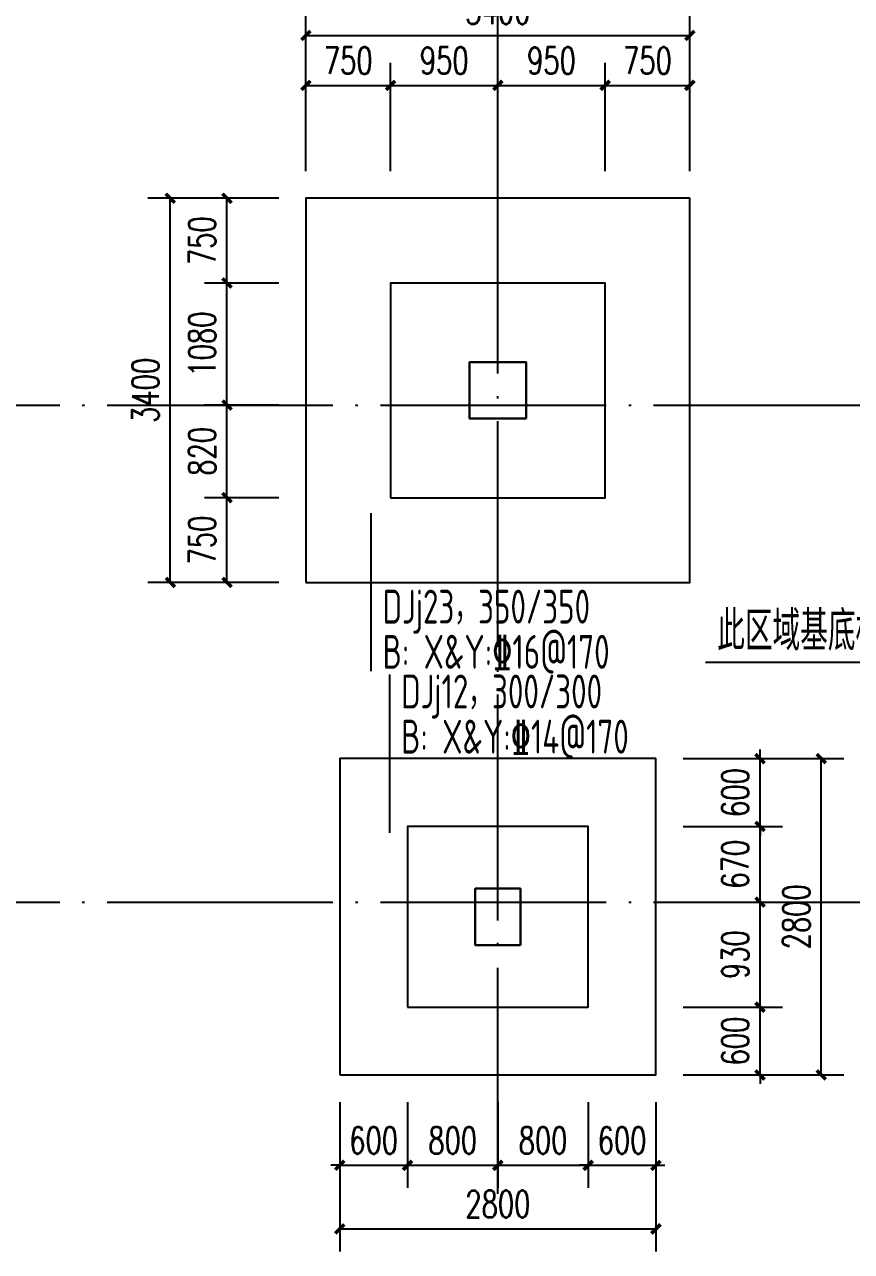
# Model space of a CAD drawing. Extents: x 1051052 to 1482120, y -981644 to -673261.
# Drawn here: x 1118932 to 1126256, y -849379 to -838518 of the extents above; entities that cross this region are included whole.
import ezdxf
from ezdxf.enums import TextEntityAlignment as Align

# ---------------------------------------------------------------- set-up
doc = ezdxf.new("R2010")
doc.units = 0
doc.header["$LTSCALE"] = 1000
doc.header["$MEASUREMENT"] = 0
doc.linetypes.add('DOTE', pattern=[2.42, 2, -0.2, 0.02, -0.2])
for name, color, linetype, lineweight in [('BASE-DJ', 2, 'Continuous', 25), ('BASE-DJ-BH', 7, 'Continuous', 25), ('BASE-JZ', 7, 'Continuous', 25), ('COLU', 2, 'Continuous', 30)]:
    doc.layers.add(name, color=color, linetype=linetype, lineweight=lineweight)
for name, color, linetype in [('DIM_LEAD', 3, 'Continuous'), ('DOTE', 1, 'DOTE'), ('PUB_DIM', 3, 'Continuous'), ('PUB_TEXT', 7, 'Continuous')]:
    doc.layers.add(name, color=color, linetype=linetype)
doc.styles.add('_TCH_DIM_T3', font='SIMPLEX', dxfattribs={"width": 0.705882, "bigfont": 'GBCBIG'})
doc.styles.add('FromPkpm', font='Pkpmeng', dxfattribs={"width": 0.7, "bigfont": 'hztxt'})
doc.dimstyles.new('_TCH_ARCH&&80', dxfattribs={"dimtxt": 238, "dimasz": 80, "dimexe": 200, "dimexo": 240, "dimgap": 101, "dimtad": 1, "dimdec": 0, "dimzin": 0, "dimdsep": 46, "dimtxsty": '_TCH_DIM_T3', "dimblk": 'ARCHTICK', "dimcen": 0.09, "dimclrt": 7, "dimazin": 2, "dimtfac": 1, "dimtdec": 0, "dimtix": 1, "dimtmove": 2, "dimatfit": 3, "dimfxl": 0, "dimtolj": 1, "dimtzin": 0, "dimarcsym": 0})

# ---------------------------------------------------------------- blocks, each defined once
blk = doc.blocks.new('_ArchTick')
at = {"color": 0, "linetype": 'ByBlock', "const_width": 0.4}
blk.add_lwpolyline([(-0.5, -0.5), (0.5, 0.5)], dxfattribs=at)
blk = doc.blocks.new('*D1092')
at = {"layer": 'Defpoints', "color": 0, "transparency": 16777216}
for p in [(1124524, -845016), (1125988, -845016), (1124524, -847816)]:
    blk.add_point(p, dxfattribs=at)
at = {"layer": 'PUB_DIM', "color": 0, "lineweight": -2, "transparency": 16777216}
for p, q in [((1124764, -845016), (1126188, -845016)), ((1125988, -847816), (1125988, -845016)), ((1124764, -847816), (1126188, -847816))]:
    blk.add_line(p, q, dxfattribs=at)
at = {"layer": 'PUB_DIM', "color": 0, "lineweight": -2, "transparency": 16777216, "xscale": 80, "yscale": 80, "zscale": 80}
for p, rotation in [((1125988, -845016), 90), ((1125988, -847816), 270)]:
    blk.add_blockref('_ArchTick', p, dxfattribs=dict(at, rotation=rotation))
at = {"layer": 'PUB_DIM', "color": 7, "transparency": 16777216, "insert": (1125768, -846416), "char_height": 238, "attachment_point": 5, "rotation": 90, "style": '_TCH_DIM_T3'}
blk.add_mtext('\\A1;2800', dxfattribs=at)
blk = doc.blocks.new('*D1093')
at = {"layer": 'Defpoints', "color": 0, "transparency": 16777216}
for p in [(1124524, -847216), (1125446, -847216), (1124524, -847816)]:
    blk.add_point(p, dxfattribs=at)
at = {"layer": 'PUB_DIM', "color": 0, "lineweight": -2, "transparency": 16777216}
for p, q in [((1125446, -847216), (1125446, -847136)), ((1124764, -847216), (1125646, -847216)), ((1125446, -847816), (1125446, -847216)), ((1124764, -847816), (1125646, -847816)), ((1125446, -847816), (1125446, -847896))]:
    blk.add_line(p, q, dxfattribs=at)
at = {"layer": 'PUB_DIM', "color": 0, "lineweight": -2, "transparency": 16777216, "xscale": 80, "yscale": 80, "zscale": 80}
for p, rotation in [((1125446, -847216), 270), ((1125446, -847816), 90)]:
    blk.add_blockref('_ArchTick', p, dxfattribs=dict(at, rotation=rotation))
at = {"layer": 'PUB_DIM', "color": 7, "transparency": 16777216, "insert": (1125226, -847516), "char_height": 238, "attachment_point": 5, "rotation": 90, "style": '_TCH_DIM_T3'}
blk.add_mtext('\\A1;600', dxfattribs=at)
blk = doc.blocks.new('*D1094')
at = {"layer": 'Defpoints', "color": 0, "transparency": 16777216}
for p in [(1124524, -846286), (1125446, -846286), (1124524, -847216)]:
    blk.add_point(p, dxfattribs=at)
at = {"layer": 'PUB_DIM', "color": 0, "lineweight": -2, "transparency": 16777216}
for p, q in [((1124764, -846286), (1125646, -846286)), ((1125446, -847216), (1125446, -846286)), ((1124764, -847216), (1125646, -847216))]:
    blk.add_line(p, q, dxfattribs=at)
at = {"layer": 'PUB_DIM', "color": 0, "lineweight": -2, "transparency": 16777216, "xscale": 80, "yscale": 80, "zscale": 80}
for p, rotation in [((1125446, -846286), 90), ((1125446, -847216), 270)]:
    blk.add_blockref('_ArchTick', p, dxfattribs=dict(at, rotation=rotation))
at = {"layer": 'PUB_DIM', "color": 7, "transparency": 16777216, "insert": (1125226, -846751), "char_height": 238, "attachment_point": 5, "rotation": 90, "style": '_TCH_DIM_T3'}
blk.add_mtext('\\A1;930', dxfattribs=at)
blk = doc.blocks.new('*D1095')
at = {"layer": 'Defpoints', "color": 0, "transparency": 16777216}
for p in [(1124524, -845616), (1125446, -845616), (1124524, -846286)]:
    blk.add_point(p, dxfattribs=at)
at = {"layer": 'PUB_DIM', "color": 0, "lineweight": -2, "transparency": 16777216}
for p, q in [((1124764, -845616), (1125646, -845616)), ((1125446, -846286), (1125446, -845616)), ((1124764, -846286), (1125646, -846286))]:
    blk.add_line(p, q, dxfattribs=at)
at = {"layer": 'PUB_DIM', "color": 0, "lineweight": -2, "transparency": 16777216, "xscale": 80, "yscale": 80, "zscale": 80}
for p, rotation in [((1125446, -845616), 90), ((1125446, -846286), 270)]:
    blk.add_blockref('_ArchTick', p, dxfattribs=dict(at, rotation=rotation))
at = {"layer": 'PUB_DIM', "color": 7, "transparency": 16777216, "insert": (1125226, -845951), "char_height": 238, "attachment_point": 5, "rotation": 90, "style": '_TCH_DIM_T3'}
blk.add_mtext('\\A1;670', dxfattribs=at)
blk = doc.blocks.new('*D1096')
at = {"layer": 'Defpoints', "color": 0, "transparency": 16777216}
for p in [(1124524, -845016), (1125446, -845016), (1124524, -845616)]:
    blk.add_point(p, dxfattribs=at)
at = {"layer": 'PUB_DIM', "color": 0, "lineweight": -2, "transparency": 16777216}
for p, q in [((1125446, -845016), (1125446, -844936)), ((1124764, -845016), (1125646, -845016)), ((1125446, -845616), (1125446, -845016)), ((1124764, -845616), (1125646, -845616)), ((1125446, -845616), (1125446, -845696))]:
    blk.add_line(p, q, dxfattribs=at)
at = {"layer": 'PUB_DIM', "color": 0, "lineweight": -2, "transparency": 16777216, "xscale": 80, "yscale": 80, "zscale": 80}
for p, rotation in [((1125446, -845016), 270), ((1125446, -845616), 90)]:
    blk.add_blockref('_ArchTick', p, dxfattribs=dict(at, rotation=rotation))
at = {"layer": 'PUB_DIM', "color": 7, "transparency": 16777216, "insert": (1125226, -845316), "char_height": 238, "attachment_point": 5, "rotation": 90, "style": '_TCH_DIM_T3'}
blk.add_mtext('\\A1;600', dxfattribs=at)
blk = doc.blocks.new('*D1102')
at = {"layer": 'Defpoints', "color": 0, "transparency": 16777216}
for p in [(1122174, -839056), (1121424, -840056), (1122174, -840056)]:
    blk.add_point(p, dxfattribs=at)
at = {"layer": 'PUB_DIM', "color": 0, "lineweight": -2, "transparency": 16777216}
for p, q in [((1121424, -839816), (1121424, -838856)), ((1122174, -839816), (1122174, -838856)), ((1121424, -839056), (1122174, -839056))]:
    blk.add_line(p, q, dxfattribs=at)
at = {"layer": 'PUB_DIM', "color": 0, "lineweight": -2, "transparency": 16777216, "xscale": 80, "yscale": 80, "zscale": 80, "rotation": 180}
blk.add_blockref('_ArchTick', (1121424, -839056), dxfattribs=at)
at = {"layer": 'PUB_DIM', "color": 0, "lineweight": -2, "transparency": 16777216, "xscale": 80, "yscale": 80, "zscale": 80}
blk.add_blockref('_ArchTick', (1122174, -839056), dxfattribs=at)
at = {"layer": 'PUB_DIM', "color": 7, "transparency": 16777216, "insert": (1121799, -838836), "char_height": 238, "attachment_point": 5, "style": '_TCH_DIM_T3'}
blk.add_mtext('\\A1;750', dxfattribs=at)
blk = doc.blocks.new('*D1103')
at = {"layer": 'Defpoints', "color": 0, "transparency": 16777216}
for p in [(1123124, -839056), (1122174, -840056), (1123124, -840056)]:
    blk.add_point(p, dxfattribs=at)
at = {"layer": 'PUB_DIM', "color": 0, "lineweight": -2, "transparency": 16777216}
for p, q in [((1122174, -839816), (1122174, -838856)), ((1123124, -839816), (1123124, -838856)), ((1122174, -839056), (1123124, -839056))]:
    blk.add_line(p, q, dxfattribs=at)
at = {"layer": 'PUB_DIM', "color": 0, "lineweight": -2, "transparency": 16777216, "xscale": 80, "yscale": 80, "zscale": 80, "rotation": 180}
blk.add_blockref('_ArchTick', (1122174, -839056), dxfattribs=at)
at = {"layer": 'PUB_DIM', "color": 0, "lineweight": -2, "transparency": 16777216, "xscale": 80, "yscale": 80, "zscale": 80}
blk.add_blockref('_ArchTick', (1123124, -839056), dxfattribs=at)
at = {"layer": 'PUB_DIM', "color": 7, "transparency": 16777216, "insert": (1122649, -838836), "char_height": 238, "attachment_point": 5, "style": '_TCH_DIM_T3'}
blk.add_mtext('\\A1;950', dxfattribs=at)
blk = doc.blocks.new('*D1104')
at = {"layer": 'Defpoints', "color": 0, "transparency": 16777216}
for p in [(1124074, -839056), (1123124, -840056), (1124074, -840056)]:
    blk.add_point(p, dxfattribs=at)
at = {"layer": 'PUB_DIM', "color": 0, "lineweight": -2, "transparency": 16777216}
for p, q in [((1123124, -839816), (1123124, -838856)), ((1124074, -839816), (1124074, -838856)), ((1123124, -839056), (1124074, -839056))]:
    blk.add_line(p, q, dxfattribs=at)
at = {"layer": 'PUB_DIM', "color": 0, "lineweight": -2, "transparency": 16777216, "xscale": 80, "yscale": 80, "zscale": 80, "rotation": 180}
blk.add_blockref('_ArchTick', (1123124, -839056), dxfattribs=at)
at = {"layer": 'PUB_DIM', "color": 0, "lineweight": -2, "transparency": 16777216, "xscale": 80, "yscale": 80, "zscale": 80}
blk.add_blockref('_ArchTick', (1124074, -839056), dxfattribs=at)
at = {"layer": 'PUB_DIM', "color": 7, "transparency": 16777216, "insert": (1123599, -838836), "char_height": 238, "attachment_point": 5, "style": '_TCH_DIM_T3'}
blk.add_mtext('\\A1;950', dxfattribs=at)
blk = doc.blocks.new('*D1105')
at = {"layer": 'Defpoints', "color": 0, "transparency": 16777216}
for p in [(1124824, -839056), (1124074, -840056), (1124824, -840056)]:
    blk.add_point(p, dxfattribs=at)
at = {"layer": 'PUB_DIM', "color": 0, "lineweight": -2, "transparency": 16777216}
for p, q in [((1124074, -839816), (1124074, -838856)), ((1124824, -839816), (1124824, -838856)), ((1124074, -839056), (1124824, -839056))]:
    blk.add_line(p, q, dxfattribs=at)
at = {"layer": 'PUB_DIM', "color": 0, "lineweight": -2, "transparency": 16777216, "xscale": 80, "yscale": 80, "zscale": 80, "rotation": 180}
blk.add_blockref('_ArchTick', (1124074, -839056), dxfattribs=at)
at = {"layer": 'PUB_DIM', "color": 0, "lineweight": -2, "transparency": 16777216, "xscale": 80, "yscale": 80, "zscale": 80}
blk.add_blockref('_ArchTick', (1124824, -839056), dxfattribs=at)
at = {"layer": 'PUB_DIM', "color": 7, "transparency": 16777216, "insert": (1124449, -838836), "char_height": 238, "attachment_point": 5, "style": '_TCH_DIM_T3'}
blk.add_mtext('\\A1;750', dxfattribs=at)
blk = doc.blocks.new('*D1106')
at = {"layer": 'Defpoints', "color": 0, "transparency": 16777216}
for p in [(1124824, -838614), (1121424, -840056), (1124824, -840056)]:
    blk.add_point(p, dxfattribs=at)
at = {"layer": 'PUB_DIM', "color": 0, "lineweight": -2, "transparency": 16777216}
for p, q in [((1121424, -839816), (1121424, -838414)), ((1124824, -839816), (1124824, -838414)), ((1121424, -838614), (1124824, -838614))]:
    blk.add_line(p, q, dxfattribs=at)
at = {"layer": 'PUB_DIM', "color": 0, "lineweight": -2, "transparency": 16777216, "xscale": 80, "yscale": 80, "zscale": 80, "rotation": 180}
blk.add_blockref('_ArchTick', (1121424, -838614), dxfattribs=at)
at = {"layer": 'PUB_DIM', "color": 0, "lineweight": -2, "transparency": 16777216, "xscale": 80, "yscale": 80, "zscale": 80}
blk.add_blockref('_ArchTick', (1124824, -838614), dxfattribs=at)
at = {"layer": 'PUB_DIM', "color": 7, "transparency": 16777216, "insert": (1123124, -838394), "char_height": 238, "attachment_point": 5, "style": '_TCH_DIM_T3'}
blk.add_mtext('\\A1;3400', dxfattribs=at)
blk = doc.blocks.new('*D1112')
at = {"layer": 'Defpoints', "color": 0, "transparency": 16777216}
for p in [(1121724, -847816), (1124524, -847816), (1124524, -849179)]:
    blk.add_point(p, dxfattribs=at)
at = {"layer": 'PUB_DIM', "color": 0, "lineweight": -2, "transparency": 16777216}
for p, q in [((1121724, -848056), (1121724, -849379)), ((1124524, -848056), (1124524, -849379)), ((1121724, -849179), (1124524, -849179))]:
    blk.add_line(p, q, dxfattribs=at)
at = {"layer": 'PUB_DIM', "color": 0, "lineweight": -2, "transparency": 16777216, "xscale": 80, "yscale": 80, "zscale": 80, "rotation": 180}
blk.add_blockref('_ArchTick', (1121724, -849179), dxfattribs=at)
at = {"layer": 'PUB_DIM', "color": 0, "lineweight": -2, "transparency": 16777216, "xscale": 80, "yscale": 80, "zscale": 80}
blk.add_blockref('_ArchTick', (1124524, -849179), dxfattribs=at)
at = {"layer": 'PUB_DIM', "color": 7, "transparency": 16777216, "insert": (1123124, -848959), "char_height": 238, "attachment_point": 5, "style": '_TCH_DIM_T3'}
blk.add_mtext('\\A1;2800', dxfattribs=at)
blk = doc.blocks.new('*D1113')
at = {"layer": 'Defpoints', "color": 0, "transparency": 16777216}
for p in [(1121724, -847816), (1122324, -847816), (1122324, -848616)]:
    blk.add_point(p, dxfattribs=at)
at = {"layer": 'PUB_DIM', "color": 0, "lineweight": -2, "transparency": 16777216}
for p, q in [((1121724, -848056), (1121724, -848816)), ((1122324, -848056), (1122324, -848816)), ((1121724, -848616), (1121644, -848616)), ((1121724, -848616), (1122324, -848616)), ((1122324, -848616), (1122404, -848616))]:
    blk.add_line(p, q, dxfattribs=at)
at = {"layer": 'PUB_DIM', "color": 0, "lineweight": -2, "transparency": 16777216, "xscale": 80, "yscale": 80, "zscale": 80}
blk.add_blockref('_ArchTick', (1121724, -848616), dxfattribs=at)
at = {"layer": 'PUB_DIM', "color": 0, "lineweight": -2, "transparency": 16777216, "xscale": 80, "yscale": 80, "zscale": 80, "rotation": 180}
blk.add_blockref('_ArchTick', (1122324, -848616), dxfattribs=at)
at = {"layer": 'PUB_DIM', "color": 7, "transparency": 16777216, "insert": (1122024, -848396), "char_height": 238, "attachment_point": 5, "style": '_TCH_DIM_T3'}
blk.add_mtext('\\A1;600', dxfattribs=at)
blk = doc.blocks.new('*D1114')
at = {"layer": 'Defpoints', "color": 0, "transparency": 16777216}
for p in [(1122324, -847816), (1123124, -847816), (1123124, -848616)]:
    blk.add_point(p, dxfattribs=at)
at = {"layer": 'PUB_DIM', "color": 0, "lineweight": -2, "transparency": 16777216}
for p, q in [((1122324, -848056), (1122324, -848816)), ((1123124, -848056), (1123124, -848816)), ((1122324, -848616), (1123124, -848616))]:
    blk.add_line(p, q, dxfattribs=at)
at = {"layer": 'PUB_DIM', "color": 0, "lineweight": -2, "transparency": 16777216, "xscale": 80, "yscale": 80, "zscale": 80, "rotation": 180}
blk.add_blockref('_ArchTick', (1122324, -848616), dxfattribs=at)
at = {"layer": 'PUB_DIM', "color": 0, "lineweight": -2, "transparency": 16777216, "xscale": 80, "yscale": 80, "zscale": 80}
blk.add_blockref('_ArchTick', (1123124, -848616), dxfattribs=at)
at = {"layer": 'PUB_DIM', "color": 7, "transparency": 16777216, "insert": (1122724, -848396), "char_height": 238, "attachment_point": 5, "style": '_TCH_DIM_T3'}
blk.add_mtext('\\A1;800', dxfattribs=at)
blk = doc.blocks.new('*D1115')
at = {"layer": 'Defpoints', "color": 0, "transparency": 16777216}
for p in [(1123124, -847816), (1123924, -847816), (1123924, -848616)]:
    blk.add_point(p, dxfattribs=at)
at = {"layer": 'PUB_DIM', "color": 0, "lineweight": -2, "transparency": 16777216}
for p, q in [((1123124, -848056), (1123124, -848816)), ((1123924, -848056), (1123924, -848816)), ((1123124, -848616), (1123924, -848616))]:
    blk.add_line(p, q, dxfattribs=at)
at = {"layer": 'PUB_DIM', "color": 0, "lineweight": -2, "transparency": 16777216, "xscale": 80, "yscale": 80, "zscale": 80, "rotation": 180}
blk.add_blockref('_ArchTick', (1123124, -848616), dxfattribs=at)
at = {"layer": 'PUB_DIM', "color": 0, "lineweight": -2, "transparency": 16777216, "xscale": 80, "yscale": 80, "zscale": 80}
blk.add_blockref('_ArchTick', (1123924, -848616), dxfattribs=at)
at = {"layer": 'PUB_DIM', "color": 7, "transparency": 16777216, "insert": (1123524, -848396), "char_height": 238, "attachment_point": 5, "style": '_TCH_DIM_T3'}
blk.add_mtext('\\A1;800', dxfattribs=at)
blk = doc.blocks.new('*D1116')
at = {"layer": 'Defpoints', "color": 0, "transparency": 16777216}
for p in [(1123924, -847816), (1124524, -847816), (1124524, -848616)]:
    blk.add_point(p, dxfattribs=at)
at = {"layer": 'PUB_DIM', "color": 0, "lineweight": -2, "transparency": 16777216}
for p, q in [((1123924, -848056), (1123924, -848816)), ((1124524, -848056), (1124524, -848816)), ((1123924, -848616), (1123844, -848616)), ((1123924, -848616), (1124524, -848616)), ((1124524, -848616), (1124604, -848616))]:
    blk.add_line(p, q, dxfattribs=at)
at = {"layer": 'PUB_DIM', "color": 0, "lineweight": -2, "transparency": 16777216, "xscale": 80, "yscale": 80, "zscale": 80}
blk.add_blockref('_ArchTick', (1123924, -848616), dxfattribs=at)
at = {"layer": 'PUB_DIM', "color": 0, "lineweight": -2, "transparency": 16777216, "xscale": 80, "yscale": 80, "zscale": 80, "rotation": 180}
blk.add_blockref('_ArchTick', (1124524, -848616), dxfattribs=at)
at = {"layer": 'PUB_DIM', "color": 7, "transparency": 16777216, "insert": (1124224, -848396), "char_height": 238, "attachment_point": 5, "style": '_TCH_DIM_T3'}
blk.add_mtext('\\A1;600', dxfattribs=at)
blk = doc.blocks.new('*D1122')
at = {"layer": 'Defpoints', "color": 0, "transparency": 16777216}
for p in [(1120223, -840056), (1121424, -840056), (1121424, -843456)]:
    blk.add_point(p, dxfattribs=at)
at = {"layer": 'PUB_DIM', "color": 0, "lineweight": -2, "transparency": 16777216}
for p, q in [((1121184, -840056), (1120023, -840056)), ((1120223, -843456), (1120223, -840056)), ((1121184, -843456), (1120023, -843456))]:
    blk.add_line(p, q, dxfattribs=at)
at = {"layer": 'PUB_DIM', "color": 0, "lineweight": -2, "transparency": 16777216, "xscale": 80, "yscale": 80, "zscale": 80}
for p, rotation in [((1120223, -840056), 90), ((1120223, -843456), 270)]:
    blk.add_blockref('_ArchTick', p, dxfattribs=dict(at, rotation=rotation))
at = {"layer": 'PUB_DIM', "color": 7, "transparency": 16777216, "insert": (1120003, -841756), "char_height": 238, "attachment_point": 5, "rotation": 90, "style": '_TCH_DIM_T3'}
blk.add_mtext('\\A1;3400', dxfattribs=at)
blk = doc.blocks.new('*D1123')
at = {"layer": 'Defpoints', "color": 0, "transparency": 16777216}
for p in [(1120725, -842706), (1121424, -842706), (1121424, -843456)]:
    blk.add_point(p, dxfattribs=at)
at = {"layer": 'PUB_DIM', "color": 0, "lineweight": -2, "transparency": 16777216}
for p, q in [((1121184, -842706), (1120525, -842706)), ((1120725, -843456), (1120725, -842706)), ((1121184, -843456), (1120525, -843456))]:
    blk.add_line(p, q, dxfattribs=at)
at = {"layer": 'PUB_DIM', "color": 0, "lineweight": -2, "transparency": 16777216, "xscale": 80, "yscale": 80, "zscale": 80}
for p, rotation in [((1120725, -842706), 90), ((1120725, -843456), 270)]:
    blk.add_blockref('_ArchTick', p, dxfattribs=dict(at, rotation=rotation))
at = {"layer": 'PUB_DIM', "color": 7, "transparency": 16777216, "insert": (1120505, -843081), "char_height": 238, "attachment_point": 5, "rotation": 90, "style": '_TCH_DIM_T3'}
blk.add_mtext('\\A1;750', dxfattribs=at)
blk = doc.blocks.new('*D1124')
at = {"layer": 'Defpoints', "color": 0, "transparency": 16777216}
for p in [(1120725, -841886), (1121424, -841886), (1121424, -842706)]:
    blk.add_point(p, dxfattribs=at)
at = {"layer": 'PUB_DIM', "color": 0, "lineweight": -2, "transparency": 16777216}
for p, q in [((1121184, -841886), (1120525, -841886)), ((1120725, -842706), (1120725, -841886)), ((1121184, -842706), (1120525, -842706))]:
    blk.add_line(p, q, dxfattribs=at)
at = {"layer": 'PUB_DIM', "color": 0, "lineweight": -2, "transparency": 16777216, "xscale": 80, "yscale": 80, "zscale": 80}
for p, rotation in [((1120725, -841886), 90), ((1120725, -842706), 270)]:
    blk.add_blockref('_ArchTick', p, dxfattribs=dict(at, rotation=rotation))
at = {"layer": 'PUB_DIM', "color": 7, "transparency": 16777216, "insert": (1120505, -842296), "char_height": 238, "attachment_point": 5, "rotation": 90, "style": '_TCH_DIM_T3'}
blk.add_mtext('\\A1;820', dxfattribs=at)
blk = doc.blocks.new('*D1125')
at = {"layer": 'Defpoints', "color": 0, "transparency": 16777216}
for p in [(1120725, -840806), (1121424, -840806), (1121424, -841886)]:
    blk.add_point(p, dxfattribs=at)
at = {"layer": 'PUB_DIM', "color": 0, "lineweight": -2, "transparency": 16777216}
for p, q in [((1121184, -840806), (1120525, -840806)), ((1120725, -841886), (1120725, -840806)), ((1121184, -841886), (1120525, -841886))]:
    blk.add_line(p, q, dxfattribs=at)
at = {"layer": 'PUB_DIM', "color": 0, "lineweight": -2, "transparency": 16777216, "xscale": 80, "yscale": 80, "zscale": 80}
for p, rotation in [((1120725, -840806), 90), ((1120725, -841886), 270)]:
    blk.add_blockref('_ArchTick', p, dxfattribs=dict(at, rotation=rotation))
at = {"layer": 'PUB_DIM', "color": 7, "transparency": 16777216, "insert": (1120505, -841346), "char_height": 238, "attachment_point": 5, "rotation": 90, "style": '_TCH_DIM_T3'}
blk.add_mtext('\\A1;1080', dxfattribs=at)
blk = doc.blocks.new('*D1126')
at = {"layer": 'Defpoints', "color": 0, "transparency": 16777216}
for p in [(1120725, -840056), (1121424, -840056), (1121424, -840806)]:
    blk.add_point(p, dxfattribs=at)
at = {"layer": 'PUB_DIM', "color": 0, "lineweight": -2, "transparency": 16777216}
for p, q in [((1121184, -840056), (1120525, -840056)), ((1120725, -840806), (1120725, -840056)), ((1121184, -840806), (1120525, -840806))]:
    blk.add_line(p, q, dxfattribs=at)
at = {"layer": 'PUB_DIM', "color": 0, "lineweight": -2, "transparency": 16777216, "xscale": 80, "yscale": 80, "zscale": 80}
for p, rotation in [((1120725, -840056), 90), ((1120725, -840806), 270)]:
    blk.add_blockref('_ArchTick', p, dxfattribs=dict(at, rotation=rotation))
at = {"layer": 'PUB_DIM', "color": 7, "transparency": 16777216, "insert": (1120505, -840431), "char_height": 238, "attachment_point": 5, "rotation": 90, "style": '_TCH_DIM_T3'}
blk.add_mtext('\\A1;750', dxfattribs=at)

msp = doc.modelspace()

# ---------------------------------------------------------------- linework, layer by layer
at = {"layer": 'BASE-DJ', "linetype": 'Continuous'}
for points in [[(1121423.728, -843456.083), (1124823.728, -843456.083), (1124823.728, -840056.083), (1121423.728, -840056.083)], [(1122173.728, -842706.083), (1124073.728, -842706.083), (1124073.728, -840806.083), (1122173.728, -840806.083)], [(1121723.728, -847816.083), (1124523.728, -847816.083), (1124523.728, -845016.083), (1121723.728, -845016.083)], [(1122323.728, -847216.083), (1123923.728, -847216.083), (1123923.728, -845616.083), (1122323.728, -845616.083)]]:
    msp.add_lwpolyline(points, close=True, dxfattribs=at)
at = {"layer": 'BASE-JZ'}
for points in [[(1122003.204, -844242.952), (1122003.204, -842842.952)], [(1122167.401, -845671.571), (1122167.401, -844271.571)]]:
    msp.add_lwpolyline(points, dxfattribs=at)
at = {"layer": 'COLU', "linetype": 'Continuous'}
for points in [[(1123373.728, -842006.083), (1123373.728, -841506.083), (1122873.728, -841506.083), (1122873.728, -842006.083)], [(1123323.728, -846666.083), (1123323.728, -846166.083), (1122923.728, -846166.083), (1122923.728, -846666.083)]]:
    msp.add_lwpolyline(points, close=True, dxfattribs=at)
at = {"layer": 'DIM_LEAD'}
msp.add_line((1128320.825, -844164.592), (1124961.576, -844164.592), dxfattribs=at)
at = {"layer": 'DOTE'}
for p, q in [((1123123.728, -848867.436), (1123123.728, -834286.083)), ((1102723.728, -841886.083), (1143623.728, -841886.083)), ((1102723.728, -846286.083), (1143623.728, -846286.083)), ((1102723.728, -846286.083), (1143623.728, -846286.083))]:
    msp.add_line(p, q, dxfattribs=at)

# ---------------------------------------------------------------- texts
at = {"layer": 'BASE-DJ-BH', "style": 'FromPkpm', "width": 0.7}
for s, p in [('DJj23，350/350', (1122103.204, -843520.403)), ('DJj12，300/300', (1122267.401, -844271.571))]:
    msp.add_text(s, height=300, dxfattribs=at).set_placement(p, align=Align.TOP_LEFT)
at = {"layer": 'BASE-JZ', "style": 'FromPkpm', "width": 0.7}
for s, p in [('B: X&Y:%%13216@170', (1122103.204, -843920.403)), ('B: X&Y:%%13214@170', (1122267.401, -844671.571))]:
    msp.add_text(s, height=300, dxfattribs=at).set_placement(p, align=Align.TOP_LEFT)
at = {"layer": 'PUB_TEXT', "color": 7, "style": 'FromPkpm', "width": 0.7}
msp.add_text('此区域基底标高与主楼同', height=350, dxfattribs=at).set_placement((1125066.576, -844059.592))

# ---------------------------------------------------------------- dimensions: what is measured, and where the dimension line sits
at = {"layer": 'PUB_DIM'}
for p1, p2, distance, picture, middle in [((1121423.728, -840056.083), (1124823.728, -840056.083), 1441.739, '*D1106', (1123123.728, -838394.344)), ((1121423.728, -840056.083), (1122173.728, -840056.083), 1000.291, '*D1102', (1121798.728, -838835.791)), ((1122173.728, -840056.083), (1123123.728, -840056.083), 1000.291, '*D1103', (1122648.728, -838835.791)), ((1123123.728, -840056.083), (1124073.728, -840056.083), 1000.291, '*D1104', (1123598.728, -838835.791)), ((1124073.728, -840056.083), (1124823.728, -840056.083), 1000.291, '*D1105', (1124448.728, -838835.791)), ((1121423.728, -843456.083), (1121423.728, -840056.083), 1201.213, '*D1122', (1120002.515, -841756.083)), ((1121423.728, -840806.083), (1121423.728, -840056.083), 698.973, '*D1126', (1120504.755, -840431.083)), ((1121423.728, -841886.083), (1121423.728, -840806.083), 698.973, '*D1125', (1120504.755, -841346.083)), ((1121423.728, -842706.083), (1121423.728, -841886.083), 698.973, '*D1124', (1120504.755, -842296.083)), ((1121423.728, -843456.083), (1121423.728, -842706.083), 698.973, '*D1123', (1120504.755, -843081.083)), ((1124523.728, -845616.083), (1124523.728, -845016.083), -922.482, '*D1096', (1125226.21, -845316.083)), ((1124523.728, -847816.083), (1124523.728, -845016.083), -1463.895, '*D1092', (1125767.623, -846416.083)), ((1124523.728, -846286.083), (1124523.728, -845616.083), -922.482, '*D1095', (1125226.21, -845951.083)), ((1124523.728, -847216.083), (1124523.728, -846286.083), -922.482, '*D1094', (1125226.21, -846751.083)), ((1124523.728, -847816.083), (1124523.728, -847216.083), -922.482, '*D1093', (1125226.21, -847516.083)), ((1121723.728, -847816.083), (1122323.728, -847816.083), -800, '*D1113', (1122023.728, -848396.083)), ((1121723.728, -847816.083), (1124523.728, -847816.083), -1362.482, '*D1112', (1123123.728, -848958.565)), ((1122323.728, -847816.083), (1123123.728, -847816.083), -800, '*D1114', (1122723.728, -848396.083)), ((1123123.728, -847816.083), (1123923.728, -847816.083), -800, '*D1115', (1123523.728, -848396.083)), ((1123923.728, -847816.083), (1124523.728, -847816.083), -800, '*D1116', (1124223.728, -848396.083))]:
    dim = msp.add_aligned_dim(p1=p1, p2=p2, distance=distance, dimstyle='_TCH_ARCH&&80', dxfattribs=at)
    dim.commit()
    dim.dimension.update_dxf_attribs({"geometry": picture, "text_midpoint": middle})

doc.saveas('drawing.dxf')
